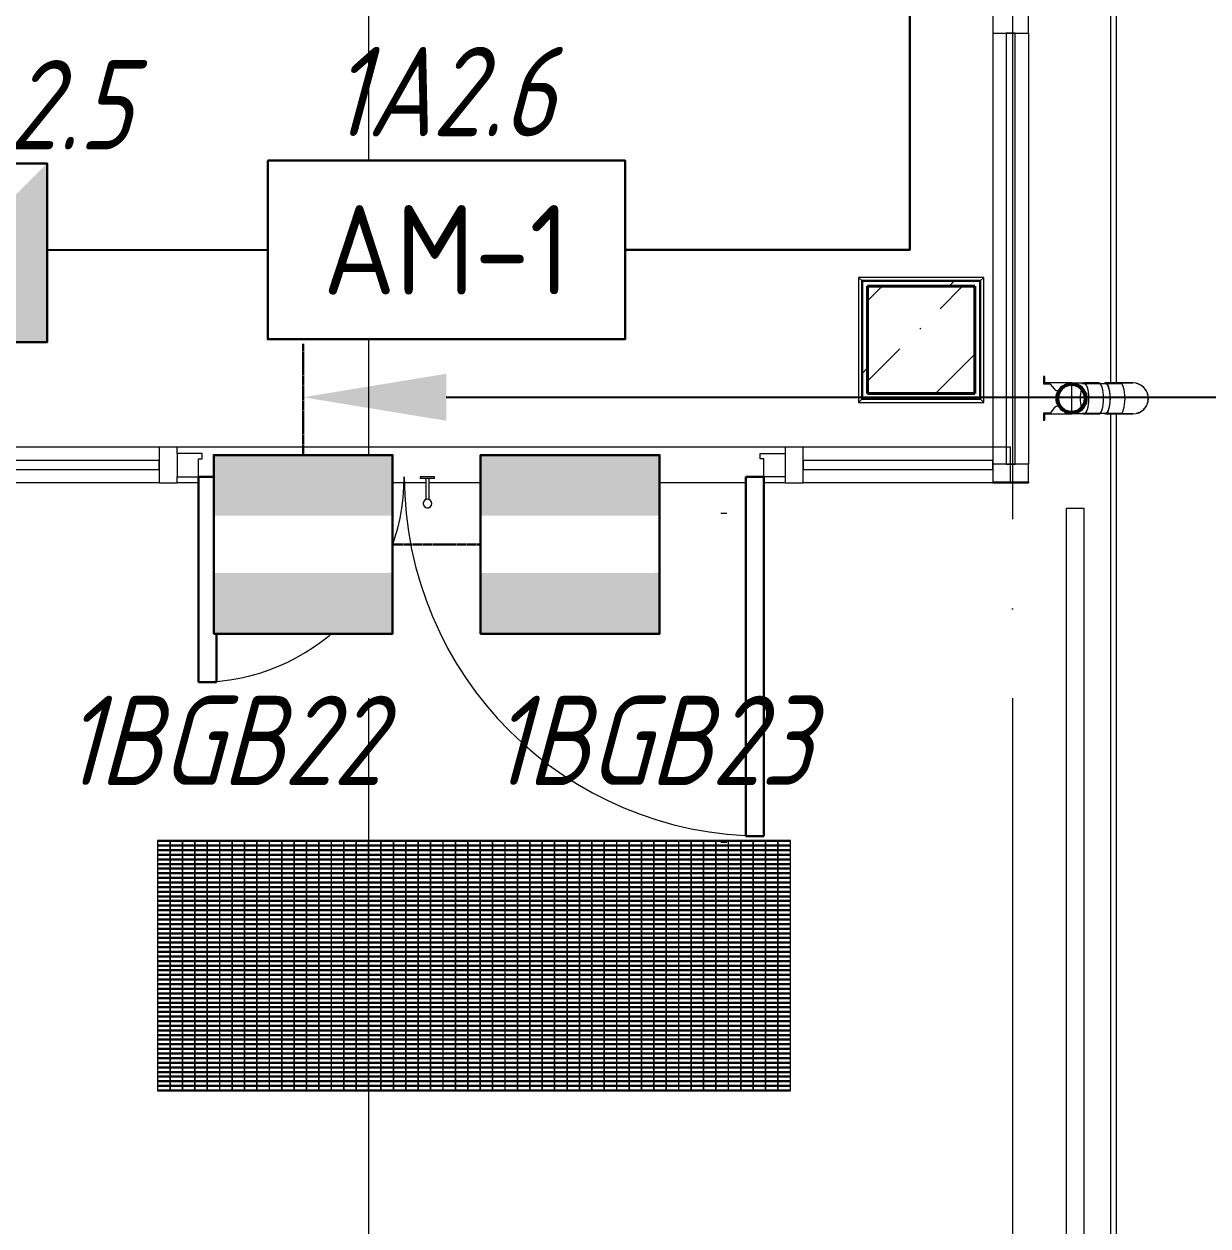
# Model space of a CAD drawing. Header units: millimetres. Extents: x -259793 to 1187961, y -549744 to 43070.
# Drawn here: x -31368 to -28059, y -26772 to -23410 of the extents above; entities that cross this region are included whole.
import ezdxf
from ezdxf import colors
from ezdxf.entities.mleader import LeaderData, LeaderLine
from ezdxf.enums import TextEntityAlignment as Align
from ezdxf.math import Vec2, Vec3

# ---------------------------------------------------------------- set-up
doc = ezdxf.new("R2010")
doc.units = ezdxf.units.MM
for name, pattern in [('ADSK_Линия сетки', [25, 20, -2.5, 0, -2.5]), ('ADSK_Невидимые', [5, 3, -2]), ('штриховаяX2', [1.5, 1, -0.5])]:
    doc.linetypes.add(name, pattern=pattern)
for name, color, linetype, lineweight in [('RC-Выноски', 7, 'Continuous', 0), ('RC-Извещатели_охранные', 5, 'Continuous', 30), ('RC-Прочее_оборудование', 5, 'Continuous', 30), ('Витраж', 7, 'Continuous', 9), ('Двери', 252, 'Continuous', 9), ('Лестницы', 252, 'Continuous', 9), ('Линии', 7, 'Continuous', 9), ('лс', 5, 'Continuous', 30), ('Несущие колонны', 252, 'Continuous', 18), ('Обобщенные модели', 252, 'Continuous', 18), ('Ограждение', 252, 'Continuous', 9), ('Оси', 252, 'Continuous', 9), ('Панели витража', 252, 'Continuous', 9), ('Перекрытие', 252, 'Continuous', 18), ('Стены наружные', 7, 'Continuous', 18)]:
    doc.layers.add(name, color=color, linetype=linetype, lineweight=lineweight)
doc.layers.add('RC-Позиционные_обозначения', color=7, linetype='Continuous')
doc.styles.add('ISOCPEUR', font='isocpeur.ttf', dxfattribs={"width": 0.9, "height": 350})
doc.styles.add('RubezhCAD', font='', dxfattribs={"oblique": 10})
doc.styles.get("Standard").update_dxf_attribs({"font": ''})
doc.styles.get('RubezhCAD').set_extended_font_data('GOST type A')
doc.styles.get('Standard').set_extended_font_data('GOST type B')

# ---------------------------------------------------------------- blocks, each defined once
blk = doc.blocks.new('RC-UGO-IOZ-02')
at = {"layer": 'RC-Извещатели_охранные'}
blk.add_attdef('PSTN', text='', height=2.5, dxfattribs=at).set_placement((0.977, 2.603), align=Align.BOTTOM_LEFT)
blk.add_wipeout([(2.5, -2.5), (2.5, 2.5), (-2.5, 2.5), (-2.5, -2.5)]).dxf.layer = 'RC-Извещатели_охранные'
blk.add_wipeout([(-2.5, -2.5), (-2.5, 2.5), (2.5, 2.5), (2.5, -2.5)]).dxf.layer = 'RC-Извещатели_охранные'
h = blk.add_hatch(color=256, dxfattribs=at)
h.dxf.hatch_style = 1
h.paths.add_polyline_path([(2.5, -2.5), (2.5, 2.5), (0, 0), (-2.5, -2.5)])
blk.add_lwpolyline([(-2.5, -2.5), (2.5, -2.5), (2.5, 2.5), (-2.5, 2.5)], close=True, dxfattribs=at)
blk = doc.blocks.new('RC-UGO-IOM-02')
at = {"layer": 'RC-Извещатели_охранные'}
blk.add_point((0, 0), dxfattribs=at)
blk.add_attdef('PSTN', text='', height=2.5, dxfattribs=at).set_placement((0.977, 2.603), align=Align.BOTTOM_LEFT)
blk.add_wipeout([(2.5, -2.5), (2.5, 2.5), (-2.5, 2.5), (-2.5, -2.5)]).dxf.layer = 'RC-Извещатели_охранные'
blk.add_wipeout([(-2.5, -2.5), (-2.5, 2.5), (2.5, 2.5), (2.5, -2.5)]).dxf.layer = 'RC-Извещатели_охранные'
h = blk.add_hatch(color=256, dxfattribs=at)
h.dxf.hatch_style = 1
h.paths.add_polyline_path([(2.5, 0.8), (2.5, 2.506), (-2.5, 2.499), (-2.5, 0.8)])
h = blk.add_hatch(color=256, dxfattribs=at)
h.dxf.hatch_style = 1
h.paths.add_polyline_path([(2.5, -2.5), (2.5, -0.794), (-2.5, -0.801), (-2.5, -2.5)])
blk.add_lwpolyline([(-2.5, -2.5), (2.5, -2.5), (2.5, 2.5), (-2.5, 2.5)], close=True, dxfattribs=at)
blk = doc.blocks.new('RC-UGO-AM-01')
at = {"layer": 'RC-Прочее_оборудование'}
blk.add_point((0, 0), dxfattribs=at)
blk.add_attdef('PSTN', text='', height=2.5, dxfattribs=at).set_placement((2.323, 2.403), align=Align.BOTTOM_LEFT)
blk.add_wipeout([(4.993, 2.499), (4.993, -2.499), (-4.993, -2.499), (-4.987, 2.499)]).dxf.layer = 'RC-Прочее_оборудование'
blk.add_wipeout([(-4.993, -2.499), (-4.993, 2.499), (4.993, 2.499), (4.993, -2.499)]).dxf.layer = 'RC-Прочее_оборудование'
blk.add_lwpolyline([(-4.993, 2.499), (4.993, 2.499), (4.993, -2.499), (-4.993, -2.499), (-4.993, 2.499)], close=True, dxfattribs=at)
blk.add_lwpolyline([(-4.993, 2.499), (-4.987, 2.499)], dxfattribs=at)
blk.add_lwpolyline([(-4.993, 2.499), (-4.987, 2.499)], dxfattribs=at)
at = {"layer": 'RC-Прочее_оборудование', "ltscale": 100, "style": 'ISOCPEUR', "width": 0.9}
blk.add_text('АМ-1', height=2.5, dxfattribs=at).set_placement((0, 0), align=Align.MIDDLE)
blk = doc.blocks.new('1 этаж')
at = {"layer": 'Несущие колонны', "lineweight": 9, "true_color": 0x636466}
h = blk.add_hatch(dxfattribs=at)
h.set_pattern_fill('FP_11', color=251, style=0, pattern_type=2)
h.set_pattern_definition([(45, (-32119.82, 96), (-224.5064, 224.5064), []), (45, (-31895.32, 96), (-224.5064, 224.5064), [396.875, -79.375, 3.353, -76.022])])
h.paths.add_polyline_path([(-28710.8, -24443.7), (-28710.8, -24143.7), (-29010.8, -24143.7), (-29010.8, -24443.7), (-28737.2, -24443.7)])
at = {"layer": 'Витраж', "color": 251, "lineweight": 18, "true_color": 0x636466, "extrusion": (0, 0, -1)}
for p, q in [((-28660.8, -23385.7), (-28660.8, -23435.7)), ((-28560.8, -23435.7), (-28560.8, -23385.7)), ((-28660.8, -23435.7), (-28560.8, -23435.7)), ((-30940.8, -24593.7), (-30990.8, -24593.7)), ((-30990.8, -24593.7), (-30990.8, -24693.7)), ((-30940.8, -24611.2), (-30940.8, -24593.7)), ((-29190.8, -24593.7), (-29240.8, -24593.7)), ((-29240.8, -24593.7), (-29240.8, -24611.2)), ((-29190.8, -24693.7), (-29190.8, -24593.7)), ((-28610.8, -24593.7), (-28660.8, -24593.7)), ((-28660.8, -24593.7), (-28660.8, -24693.7)), ((-28610.8, -24693.7), (-28610.8, -24593.7)), ((-30990.8, -24693.7), (-30940.8, -24693.7)), ((-30940.8, -24693.7), (-30940.8, -24676.2)), ((-29240.8, -24676.2), (-29240.8, -24693.7)), ((-29240.8, -24693.7), (-29190.8, -24693.7)), ((-28660.8, -24693.7), (-28610.8, -24693.7))]:
    blk.add_line(p, q, dxfattribs=at)
at = {"layer": 'Витраж', "color": 251, "true_color": 0x636466}
for p, q in [((-28660.8, -23435.7), (-28660.8, -24593.7)), ((-28560.8, -23435.7), (-28560.8, -24640.7)), ((-30990.8, -24593.7), (-32030.8, -24593.7)), ((-29240.8, -24593.7), (-30940.8, -24593.7)), ((-28660.8, -24593.7), (-29190.8, -24593.7)), ((-30990.8, -24693.7), (-32030.8, -24693.7)), ((-30880.8, -24693.7), (-30940.8, -24693.7)), ((-30245.5, -24693.7), (-30830.8, -24693.7)), ((-29350.8, -24693.7), (-30236.1, -24693.7)), ((-29240.8, -24693.7), (-29300.8, -24693.7)), ((-28660.8, -24693.7), (-29190.8, -24693.7))]:
    blk.add_line(p, q, dxfattribs=at)
at = {"layer": 'Витраж', "color": 251, "lineweight": 18, "true_color": 0x636466}
for p, q in [((-28560.8, -24640.7), (-28660.8, -24640.7)), ((-28660.8, -24640.7), (-28660.8, -24690.7)), ((-28560.8, -24690.7), (-28560.8, -24640.7)), ((-28660.8, -24690.7), (-28560.8, -24690.7))]:
    blk.add_line(p, q, dxfattribs=at)
at = {"layer": 'Двери', "color": 251, "true_color": 0x636466}
for p, q in [((-30940.8, -24611.2), (-30940.8, -24676.2)), ((-30870.8, -24611.2), (-30940.8, -24611.2)), ((-30880.8, -24676.2), (-30880.8, -24626.2)), ((-30880.8, -24626.2), (-30870.8, -24626.2)), ((-30870.8, -24626.2), (-30870.8, -24611.2)), ((-29310.8, -24611.2), (-29240.8, -24611.2)), ((-29310.8, -24626.2), (-29310.8, -24611.2)), ((-29300.8, -24626.2), (-29310.8, -24626.2)), ((-29300.8, -24676.2), (-29300.8, -24626.2)), ((-29240.8, -24611.2), (-29240.8, -24676.2)), ((-30940.8, -24676.2), (-30880.8, -24676.2)), ((-30260.8, -24676.2), (-30260.8, -24680.2)), ((-30260.8, -24676.2), (-30260.8, -24680.2)), ((-30220.8, -24676.2), (-30260.8, -24676.2)), ((-30260.1, -24676.2), (-30260.8, -24676.2)), ((-30260.1, -24676.2), (-30260.8, -24676.2)), ((-30260.1, -24676.2), (-30260.8, -24676.2)), ((-30260.8, -24680.2), (-30260.1, -24680.2)), ((-30260.8, -24680.2), (-30220.8, -24680.2)), ((-30260.8, -24680.2), (-30260.1, -24680.2)), ((-30260.8, -24680.2), (-30260.1, -24680.2)), ((-30245.8, -24680.2), (-30245.8, -24740.6)), ((-30235.8, -24740.7), (-30235.8, -24680.2)), ((-30220.8, -24676.2), (-30221.5, -24676.2)), ((-30220.8, -24676.2), (-30221.5, -24676.2)), ((-30220.8, -24676.2), (-30221.5, -24676.2)), ((-30221.5, -24680.2), (-30220.8, -24680.2)), ((-30221.5, -24680.2), (-30220.8, -24680.2)), ((-30221.5, -24680.2), (-30220.8, -24680.2)), ((-30220.8, -24680.2), (-30220.8, -24676.2)), ((-30220.8, -24680.2), (-30220.8, -24676.2)), ((-29240.8, -24676.2), (-29300.8, -24676.2))]:
    blk.add_line(p, q, dxfattribs=at)
at = {"layer": 'Двери', "color": 251, "lineweight": 30, "true_color": 0x636466}
for p, q in [((-30830.8, -24676.2), (-30880.8, -24676.2)), ((-30880.8, -24676.2), (-30880.8, -25251.2)), ((-30830.8, -25251.2), (-30830.8, -24676.2)), ((-29350.8, -25681.2), (-29350.8, -24676.2)), ((-29350.8, -24676.2), (-29300.8, -24676.2)), ((-29300.8, -24676.2), (-29300.8, -25681.2)), ((-30880.8, -25251.2), (-30830.8, -25251.2)), ((-29300.8, -25681.2), (-29350.8, -25681.2))]:
    blk.add_line(p, q, dxfattribs=at)
at = {"layer": 'Двери', "color": 251, "true_color": 0x636466}
for centre, radius, start, end in [((-30880.8, -24676.2), 575, 270, 0), ((-29300.8, -24676.2), 1005, 180, 270), ((-30240.8, -24751.2), 12, 0, 180), ((-30240.8, -24751.2), 12, 150, 180), ((-30240.8, -24751.2), 12, 180, 0), ((-30240.8, -24751.2), 12, 195, 255), ((-30240.8, -24751.2), 12, 113.9342, 120), ((-30240.8, -24751.2), 12, 270, 330), ((-30240.8, -24751.2), 12, 45, 66.0658), ((-30240.8, -24751.2), 12, 0, 30)]:
    blk.add_arc(centre, radius, start, end, dxfattribs=at)
at = {"layer": 'Лестницы', "color": 251, "true_color": 0x636466}
for p, q in [((-28330.8, -24413.6), (-28330.8, -20845.7)), ((-28330.8, -27872.3), (-28330.8, -24500.8)), ((-28560.8, -24693.7), (-28610.8, -24693.7)), ((-28560.8, -24690.7), (-28560.8, -24693.7))]:
    blk.add_line(p, q, dxfattribs=at)
at = {"layer": 'Линии', "color": 251, "linetype": 'ADSK_Невидимые', "ltscale": 100, "true_color": 0x636466}
for p, q in [((-29420.6, -24778.2), (-29404.3, -24778.2)), ((-29420.6, -25698.2), (-29404.3, -25698.2))]:
    blk.add_line(p, q, dxfattribs=at)
at = {"layer": 'Несущие колонны', "color": 251, "lineweight": 40, "true_color": 0x636466}
for p, q in [((-29010.8, -24443.7), (-29010.8, -24143.7)), ((-29010.8, -24143.7), (-28710.8, -24143.7)), ((-28710.8, -24143.7), (-29010.8, -24143.7)), ((-29010.8, -24143.7), (-29010.8, -24443.7)), ((-28710.8, -24143.7), (-28710.8, -24443.7)), ((-28710.8, -24443.7), (-28710.8, -24143.7)), ((-28710.8, -24443.7), (-29010.8, -24443.7)), ((-29010.8, -24443.7), (-28710.8, -24443.7))]:
    blk.add_line(p, q, dxfattribs=at)
at = {"layer": 'Обобщенные модели', "color": 251, "true_color": 0x636466}
for p, q in [((-28515.3, -24396.2), (-28518.8, -24396.2)), ((-28518.8, -24396.2), (-28518.8, -24416.1)), ((-28515.3, -24414), (-28515.3, -24396.2)), ((-28518.8, -24416.1), (-28500.9, -24416.1)), ((-28440.8, -24414), (-28515.3, -24414)), ((-28500.9, -24416.1), (-28487.9, -24431.7)), ((-28480.2, -24435.2), (-28475.4, -24435.2)), ((-28454.8, -24418.7), (-28454.8, -24416.1)), ((-28454.8, -24416.1), (-28440.8, -24416.1)), ((-28440.8, -24420.8), (-28440.8, -24493.6)), ((-28440.8, -24420.8), (-28440.8, -24493.6)), ((-28405.4, -24414.7), (-28435.4, -24414.7)), ((-28297.9, -24416.1), (-28412, -24416.1)), ((-28364.5, -24413.6), (-28405.4, -24413.6)), ((-28304.6, -24413.6), (-28345.5, -24413.6)), ((-28269.1, -24414.7), (-28304.6, -24414.7)), ((-28270.5, -24414), (-28303.7, -24414)), ((-28500.8, -24498.3), (-28518.8, -24498.3)), ((-28518.8, -24498.3), (-28518.8, -24518.2)), ((-28515.3, -24518.2), (-28515.3, -24500.5)), ((-28515.3, -24500.5), (-28440.8, -24500.5)), ((-28487.9, -24482.8), (-28500.8, -24498.3)), ((-28475.4, -24479.2), (-28480.2, -24479.2)), ((-28454.8, -24498.3), (-28454.8, -24495.8)), ((-28440.8, -24498.3), (-28454.8, -24498.3)), ((-28452.5, -24498.1), (-28454.2, -24497.6)), ((-28434.8, -24499.7), (-28405.4, -24499.7)), ((-28412, -24498.3), (-28297.9, -24498.3)), ((-28405.4, -24500.8), (-28364.5, -24500.8)), ((-28345.5, -24500.8), (-28304.6, -24500.8)), ((-28304.6, -24499.7), (-28269.1, -24499.7)), ((-28303.9, -24500.5), (-28269.8, -24500.5)), ((-28518.8, -24518.2), (-28515.3, -24518.2))]:
    blk.add_line(p, q, dxfattribs=at)
at = {"layer": 'Обобщенные модели', "color": 251, "lineweight": 9, "true_color": 0x636466}
for p, q in [((-30994.1, -25693.7), (-30995.8, -25693.7)), ((-30995.8, -25693.7), (-30995.8, -26393.7)), ((-29225.8, -25693.7), (-30995.8, -25693.7)), ((-30995.8, -25693.7), (-30995.8, -25695.7)), ((-30995.8, -25695.7), (-29225.8, -25695.7)), ((-29225.8, -25706.7), (-30995.8, -25706.7)), ((-30995.8, -25706.7), (-30995.8, -25708.6)), ((-30995.8, -25708.6), (-29225.8, -25708.6)), ((-30994.1, -26393.7), (-30994.1, -25693.7)), ((-30959.5, -25693.7), (-30961.1, -25693.7)), ((-30961.1, -25693.7), (-30961.1, -26393.7)), ((-30959.5, -26393.7), (-30959.5, -25693.7)), ((-30924.8, -25693.7), (-30926.5, -25693.7)), ((-30926.5, -25693.7), (-30926.5, -26393.7)), ((-30924.8, -26393.7), (-30924.8, -25693.7)), ((-30890.1, -25693.7), (-30891.8, -25693.7)), ((-30891.8, -25693.7), (-30891.8, -26393.7)), ((-30890.1, -26393.7), (-30890.1, -25693.7)), ((-30855.4, -25693.7), (-30857.1, -25693.7)), ((-30857.1, -25693.7), (-30857.1, -26393.7)), ((-30855.4, -26393.7), (-30855.4, -25693.7)), ((-30820.8, -25693.7), (-30822.4, -25693.7)), ((-30822.4, -25693.7), (-30822.4, -26393.7)), ((-30820.8, -26393.7), (-30820.8, -25693.7)), ((-30786.1, -25693.7), (-30787.8, -25693.7)), ((-30787.8, -25693.7), (-30787.8, -26393.7)), ((-30786.1, -26393.7), (-30786.1, -25693.7)), ((-30751.4, -25693.7), (-30753.1, -25693.7)), ((-30753.1, -25693.7), (-30753.1, -26393.7)), ((-30751.4, -26393.7), (-30751.4, -25693.7)), ((-30716.7, -25693.7), (-30718.4, -25693.7)), ((-30718.4, -25693.7), (-30718.4, -26393.7)), ((-30716.7, -26393.7), (-30716.7, -25693.7)), ((-30682.1, -25693.7), (-30683.7, -25693.7)), ((-30683.7, -25693.7), (-30683.7, -26393.7)), ((-30682.1, -26393.7), (-30682.1, -25693.7)), ((-30647.4, -25693.7), (-30649.1, -25693.7)), ((-30649.1, -25693.7), (-30649.1, -26393.7)), ((-30647.4, -26393.7), (-30647.4, -25693.7)), ((-30612.7, -25693.7), (-30614.4, -25693.7)), ((-30614.4, -25693.7), (-30614.4, -26393.7)), ((-30612.7, -26393.7), (-30612.7, -25693.7)), ((-30578.1, -25693.7), (-30579.7, -25693.7)), ((-30579.7, -25693.7), (-30579.7, -26393.7)), ((-30578.1, -26393.7), (-30578.1, -25693.7)), ((-30543.4, -25693.7), (-30545.1, -25693.7)), ((-30545.1, -25693.7), (-30545.1, -26393.7)), ((-30543.4, -26393.7), (-30543.4, -25693.7)), ((-30508.7, -25693.7), (-30510.4, -25693.7)), ((-30510.4, -25693.7), (-30510.4, -26393.7)), ((-30508.7, -26393.7), (-30508.7, -25693.7)), ((-30474, -25693.7), (-30475.7, -25693.7)), ((-30475.7, -25693.7), (-30475.7, -26393.7)), ((-30474, -26393.7), (-30474, -25693.7)), ((-30439.4, -25693.7), (-30441, -25693.7)), ((-30441, -25693.7), (-30441, -26393.7)), ((-30439.4, -26393.7), (-30439.4, -25693.7)), ((-30404.7, -25693.7), (-30406.4, -25693.7)), ((-30406.4, -25693.7), (-30406.4, -26393.7)), ((-30404.7, -26393.7), (-30404.7, -25693.7)), ((-30370, -25693.7), (-30371.7, -25693.7)), ((-30371.7, -25693.7), (-30371.7, -26393.7)), ((-30370, -26393.7), (-30370, -25693.7)), ((-30335.3, -25693.7), (-30337, -25693.7)), ((-30337, -25693.7), (-30337, -26393.7)), ((-30335.3, -26393.7), (-30335.3, -25693.7)), ((-30300.7, -25693.7), (-30302.3, -25693.7)), ((-30302.3, -25693.7), (-30302.3, -26393.7)), ((-30300.7, -26393.7), (-30300.7, -25693.7)), ((-30266, -25693.7), (-30267.7, -25693.7)), ((-30267.7, -25693.7), (-30267.7, -26393.7)), ((-30266, -26393.7), (-30266, -25693.7)), ((-30231.3, -25693.7), (-30233, -25693.7)), ((-30233, -25693.7), (-30233, -26393.7)), ((-30231.3, -26393.7), (-30231.3, -25693.7)), ((-30196.6, -25693.7), (-30198.3, -25693.7)), ((-30198.3, -25693.7), (-30198.3, -26393.7)), ((-30196.6, -26393.7), (-30196.6, -25693.7)), ((-30162, -25693.7), (-30163.6, -25693.7)), ((-30163.6, -25693.7), (-30163.6, -26393.7)), ((-30162, -26393.7), (-30162, -25693.7)), ((-30127.3, -25693.7), (-30129, -25693.7)), ((-30129, -25693.7), (-30129, -26393.7)), ((-30127.3, -26393.7), (-30127.3, -25693.7)), ((-30092.6, -25693.7), (-30094.3, -25693.7)), ((-30094.3, -25693.7), (-30094.3, -26393.7)), ((-30092.6, -26393.7), (-30092.6, -25693.7)), ((-30058, -25693.7), (-30059.6, -25693.7)), ((-30059.6, -25693.7), (-30059.6, -26393.7)), ((-30058, -26393.7), (-30058, -25693.7)), ((-30023.3, -25693.7), (-30025, -25693.7)), ((-30025, -25693.7), (-30025, -26393.7)), ((-30023.3, -26393.7), (-30023.3, -25693.7)), ((-29988.6, -25693.7), (-29990.3, -25693.7)), ((-29990.3, -25693.7), (-29990.3, -26393.7)), ((-29988.6, -26393.7), (-29988.6, -25693.7)), ((-29953.9, -25693.7), (-29955.6, -25693.7)), ((-29955.6, -25693.7), (-29955.6, -26393.7)), ((-29953.9, -26393.7), (-29953.9, -25693.7)), ((-29919.3, -25693.7), (-29920.9, -25693.7)), ((-29920.9, -25693.7), (-29920.9, -26393.7)), ((-29919.3, -26393.7), (-29919.3, -25693.7)), ((-29884.6, -25693.7), (-29886.3, -25693.7)), ((-29886.3, -25693.7), (-29886.3, -26393.7)), ((-29884.6, -26393.7), (-29884.6, -25693.7)), ((-29849.9, -25693.7), (-29851.6, -25693.7)), ((-29851.6, -25693.7), (-29851.6, -26393.7)), ((-29849.9, -26393.7), (-29849.9, -25693.7)), ((-29815.2, -25693.7), (-29816.9, -25693.7)), ((-29816.9, -25693.7), (-29816.9, -26393.7)), ((-29815.2, -26393.7), (-29815.2, -25693.7)), ((-29780.6, -25693.7), (-29782.2, -25693.7)), ((-29782.2, -25693.7), (-29782.2, -26393.7)), ((-29780.6, -26393.7), (-29780.6, -25693.7)), ((-29745.9, -25693.7), (-29747.6, -25693.7)), ((-29747.6, -25693.7), (-29747.6, -26393.7)), ((-29745.9, -26393.7), (-29745.9, -25693.7)), ((-29711.2, -25693.7), (-29712.9, -25693.7)), ((-29712.9, -25693.7), (-29712.9, -26393.7)), ((-29711.2, -26393.7), (-29711.2, -25693.7)), ((-29676.6, -25693.7), (-29678.2, -25693.7)), ((-29678.2, -25693.7), (-29678.2, -26393.7)), ((-29676.6, -26393.7), (-29676.6, -25693.7)), ((-29641.9, -25693.7), (-29643.6, -25693.7)), ((-29643.6, -25693.7), (-29643.6, -26393.7)), ((-29641.9, -26393.7), (-29641.9, -25693.7)), ((-29607.2, -25693.7), (-29608.9, -25693.7)), ((-29608.9, -25693.7), (-29608.9, -26393.7)), ((-29607.2, -26393.7), (-29607.2, -25693.7)), ((-29572.5, -25693.7), (-29574.2, -25693.7)), ((-29574.2, -25693.7), (-29574.2, -26393.7)), ((-29572.5, -26393.7), (-29572.5, -25693.7)), ((-29537.9, -25693.7), (-29539.5, -25693.7)), ((-29539.5, -25693.7), (-29539.5, -26393.7)), ((-29537.9, -26393.7), (-29537.9, -25693.7)), ((-29503.2, -25693.7), (-29504.9, -25693.7)), ((-29504.9, -25693.7), (-29504.9, -26393.7)), ((-29503.2, -26393.7), (-29503.2, -25693.7)), ((-29468.5, -25693.7), (-29470.2, -25693.7)), ((-29470.2, -25693.7), (-29470.2, -26393.7)), ((-29468.5, -26393.7), (-29468.5, -25693.7)), ((-29433.8, -25693.7), (-29435.5, -25693.7)), ((-29435.5, -25693.7), (-29435.5, -26393.7)), ((-29433.8, -26393.7), (-29433.8, -25693.7)), ((-29399.2, -25693.7), (-29400.8, -25693.7)), ((-29400.8, -25693.7), (-29400.8, -26393.7)), ((-29399.2, -26393.7), (-29399.2, -25693.7)), ((-29364.5, -25693.7), (-29366.2, -25693.7)), ((-29366.2, -25693.7), (-29366.2, -26393.7)), ((-29364.5, -26393.7), (-29364.5, -25693.7)), ((-29329.8, -25693.7), (-29331.5, -25693.7)), ((-29331.5, -25693.7), (-29331.5, -26393.7)), ((-29329.8, -26393.7), (-29329.8, -25693.7)), ((-29295.1, -25693.7), (-29296.8, -25693.7)), ((-29296.8, -25693.7), (-29296.8, -26393.7)), ((-29295.1, -26393.7), (-29295.1, -25693.7)), ((-29260.5, -25693.7), (-29262.1, -25693.7)), ((-29262.1, -25693.7), (-29262.1, -26393.7)), ((-29260.5, -26393.7), (-29260.5, -25693.7)), ((-29225.8, -25693.7), (-29227.5, -25693.7)), ((-29227.5, -25693.7), (-29227.5, -26393.7)), ((-29225.8, -26393.7), (-29225.8, -25693.7)), ((-29225.8, -25695.7), (-29225.8, -25693.7)), ((-29225.8, -25708.6), (-29225.8, -25706.7)), ((-29225.8, -25719.6), (-30995.8, -25719.6)), ((-30995.8, -25719.6), (-30995.8, -25721.5)), ((-30995.8, -25721.5), (-29225.8, -25721.5)), ((-29225.8, -25732.5), (-30995.8, -25732.5)), ((-30995.8, -25732.5), (-30995.8, -25734.4)), ((-30995.8, -25734.4), (-29225.8, -25734.4)), ((-29225.8, -25745.4), (-30995.8, -25745.4)), ((-30995.8, -25745.4), (-30995.8, -25747.4)), ((-30995.8, -25747.4), (-29225.8, -25747.4)), ((-29225.8, -25721.5), (-29225.8, -25719.6)), ((-29225.8, -25734.4), (-29225.8, -25732.5)), ((-29225.8, -25747.4), (-29225.8, -25745.4)), ((-29225.8, -25758.4), (-30995.8, -25758.4)), ((-30995.8, -25758.4), (-30995.8, -25760.3)), ((-30995.8, -25760.3), (-29225.8, -25760.3)), ((-29225.8, -25771.3), (-30995.8, -25771.3)), ((-30995.8, -25771.3), (-30995.8, -25773.2)), ((-30995.8, -25773.2), (-29225.8, -25773.2)), ((-29225.8, -25760.3), (-29225.8, -25758.4)), ((-29225.8, -25773.2), (-29225.8, -25771.3)), ((-29225.8, -25784.2), (-30995.8, -25784.2)), ((-30995.8, -25784.2), (-30995.8, -25786.1)), ((-30995.8, -25786.1), (-29225.8, -25786.1)), ((-29225.8, -25797.1), (-30995.8, -25797.1)), ((-30995.8, -25797.1), (-30995.8, -25799.1)), ((-30995.8, -25799.1), (-29225.8, -25799.1)), ((-29225.8, -25810.1), (-30995.8, -25810.1)), ((-30995.8, -25810.1), (-30995.8, -25812)), ((-30995.8, -25812), (-29225.8, -25812)), ((-29225.8, -25786.1), (-29225.8, -25784.2)), ((-29225.8, -25799.1), (-29225.8, -25797.1)), ((-29225.8, -25812), (-29225.8, -25810.1)), ((-29225.8, -25823), (-30995.8, -25823)), ((-30995.8, -25823), (-30995.8, -25824.9)), ((-30995.8, -25824.9), (-29225.8, -25824.9)), ((-29225.8, -25835.9), (-30995.8, -25835.9)), ((-30995.8, -25835.9), (-30995.8, -25837.9)), ((-30995.8, -25837.9), (-29225.8, -25837.9)), ((-29225.8, -25824.9), (-29225.8, -25823)), ((-29225.8, -25837.9), (-29225.8, -25835.9)), ((-29225.8, -25848.9), (-30995.8, -25848.9)), ((-30995.8, -25848.9), (-30995.8, -25850.8)), ((-30995.8, -25850.8), (-29225.8, -25850.8)), ((-29225.8, -25861.8), (-30995.8, -25861.8)), ((-30995.8, -25861.8), (-30995.8, -25863.7)), ((-30995.8, -25863.7), (-29225.8, -25863.7)), ((-29225.8, -25874.7), (-30995.8, -25874.7)), ((-30995.8, -25874.7), (-30995.8, -25876.6)), ((-30995.8, -25876.6), (-29225.8, -25876.6)), ((-29225.8, -25850.8), (-29225.8, -25848.9)), ((-29225.8, -25863.7), (-29225.8, -25861.8)), ((-29225.8, -25876.6), (-29225.8, -25874.7)), ((-29225.8, -25887.6), (-30995.8, -25887.6)), ((-30995.8, -25887.6), (-30995.8, -25889.6)), ((-30995.8, -25889.6), (-29225.8, -25889.6)), ((-29225.8, -25900.6), (-30995.8, -25900.6)), ((-30995.8, -25900.6), (-30995.8, -25902.5)), ((-30995.8, -25902.5), (-29225.8, -25902.5)), ((-29225.8, -25913.5), (-30995.8, -25913.5)), ((-30995.8, -25913.5), (-30995.8, -25915.4)), ((-30995.8, -25915.4), (-29225.8, -25915.4)), ((-29225.8, -25889.6), (-29225.8, -25887.6)), ((-29225.8, -25902.5), (-29225.8, -25900.6)), ((-29225.8, -25915.4), (-29225.8, -25913.5)), ((-29225.8, -25926.4), (-30995.8, -25926.4)), ((-30995.8, -25926.4), (-30995.8, -25928.3)), ((-30995.8, -25928.3), (-29225.8, -25928.3)), ((-29225.8, -25939.3), (-30995.8, -25939.3)), ((-30995.8, -25939.3), (-30995.8, -25941.3)), ((-30995.8, -25941.3), (-29225.8, -25941.3)), ((-29225.8, -25928.3), (-29225.8, -25926.4)), ((-29225.8, -25941.3), (-29225.8, -25939.3)), ((-29225.8, -25952.3), (-30995.8, -25952.3)), ((-30995.8, -25952.3), (-30995.8, -25954.2)), ((-30995.8, -25954.2), (-29225.8, -25954.2)), ((-29225.8, -25965.2), (-30995.8, -25965.2)), ((-30995.8, -25965.2), (-30995.8, -25967.1)), ((-30995.8, -25967.1), (-29225.8, -25967.1)), ((-29225.8, -25978.1), (-30995.8, -25978.1)), ((-30995.8, -25978.1), (-30995.8, -25980.1)), ((-30995.8, -25980.1), (-29225.8, -25980.1)), ((-29225.8, -25954.2), (-29225.8, -25952.3)), ((-29225.8, -25967.1), (-29225.8, -25965.2)), ((-29225.8, -25980.1), (-29225.8, -25978.1)), ((-29225.8, -25991.1), (-30995.8, -25991.1)), ((-30995.8, -25991.1), (-30995.8, -25993)), ((-30995.8, -25993), (-29225.8, -25993)), ((-29225.8, -26004), (-30995.8, -26004)), ((-30995.8, -26004), (-30995.8, -26005.9)), ((-30995.8, -26005.9), (-29225.8, -26005.9)), ((-29225.8, -25993), (-29225.8, -25991.1)), ((-29225.8, -26005.9), (-29225.8, -26004)), ((-29225.8, -26016.9), (-30995.8, -26016.9)), ((-30995.8, -26016.9), (-30995.8, -26018.8)), ((-30995.8, -26018.8), (-29225.8, -26018.8)), ((-29225.8, -26029.8), (-30995.8, -26029.8)), ((-30995.8, -26029.8), (-30995.8, -26031.8)), ((-30995.8, -26031.8), (-29225.8, -26031.8)), ((-29225.8, -26042.8), (-30995.8, -26042.8)), ((-30995.8, -26042.8), (-30995.8, -26044.7)), ((-30995.8, -26044.7), (-29225.8, -26044.7)), ((-29225.8, -26018.8), (-29225.8, -26016.9)), ((-29225.8, -26031.8), (-29225.8, -26029.8)), ((-29225.8, -26044.7), (-29225.8, -26042.8)), ((-29225.8, -26055.7), (-30995.8, -26055.7)), ((-30995.8, -26055.7), (-30995.8, -26057.6)), ((-30995.8, -26057.6), (-29225.8, -26057.6)), ((-29225.8, -26068.6), (-30995.8, -26068.6)), ((-30995.8, -26068.6), (-30995.8, -26070.5)), ((-30995.8, -26070.5), (-29225.8, -26070.5)), ((-29225.8, -26081.5), (-30995.8, -26081.5)), ((-30995.8, -26081.5), (-30995.8, -26083.5)), ((-30995.8, -26083.5), (-29225.8, -26083.5)), ((-29225.8, -26057.6), (-29225.8, -26055.7)), ((-29225.8, -26070.5), (-29225.8, -26068.6)), ((-29225.8, -26083.5), (-29225.8, -26081.5)), ((-29225.8, -26094.5), (-30995.8, -26094.5)), ((-30995.8, -26094.5), (-30995.8, -26096.4)), ((-30995.8, -26096.4), (-29225.8, -26096.4)), ((-29225.8, -26107.4), (-30995.8, -26107.4)), ((-30995.8, -26107.4), (-30995.8, -26109.3)), ((-30995.8, -26109.3), (-29225.8, -26109.3)), ((-29225.8, -26096.4), (-29225.8, -26094.5)), ((-29225.8, -26109.3), (-29225.8, -26107.4)), ((-29225.8, -26120.3), (-30995.8, -26120.3)), ((-30995.8, -26120.3), (-30995.8, -26122.3)), ((-30995.8, -26122.3), (-29225.8, -26122.3)), ((-29225.8, -26133.3), (-30995.8, -26133.3)), ((-30995.8, -26133.3), (-30995.8, -26135.2)), ((-30995.8, -26135.2), (-29225.8, -26135.2)), ((-29225.8, -26146.2), (-30995.8, -26146.2)), ((-30995.8, -26146.2), (-30995.8, -26148.1)), ((-30995.8, -26148.1), (-29225.8, -26148.1)), ((-29225.8, -26122.3), (-29225.8, -26120.3)), ((-29225.8, -26135.2), (-29225.8, -26133.3)), ((-29225.8, -26148.1), (-29225.8, -26146.2)), ((-29225.8, -26159.1), (-30995.8, -26159.1)), ((-30995.8, -26159.1), (-30995.8, -26161)), ((-30995.8, -26161), (-29225.8, -26161)), ((-29225.8, -26172), (-30995.8, -26172)), ((-30995.8, -26172), (-30995.8, -26174)), ((-30995.8, -26174), (-29225.8, -26174)), ((-29225.8, -26161), (-29225.8, -26159.1)), ((-29225.8, -26174), (-29225.8, -26172)), ((-29225.8, -26185), (-30995.8, -26185)), ((-30995.8, -26185), (-30995.8, -26186.9)), ((-30995.8, -26186.9), (-29225.8, -26186.9)), ((-29225.8, -26197.9), (-30995.8, -26197.9)), ((-30995.8, -26197.9), (-30995.8, -26199.8)), ((-30995.8, -26199.8), (-29225.8, -26199.8)), ((-29225.8, -26210.8), (-30995.8, -26210.8)), ((-30995.8, -26210.8), (-30995.8, -26212.7)), ((-30995.8, -26212.7), (-29225.8, -26212.7)), ((-29225.8, -26186.9), (-29225.8, -26185)), ((-29225.8, -26199.8), (-29225.8, -26197.9)), ((-29225.8, -26212.7), (-29225.8, -26210.8)), ((-29225.8, -26223.7), (-30995.8, -26223.7)), ((-30995.8, -26223.7), (-30995.8, -26225.7)), ((-30995.8, -26225.7), (-29225.8, -26225.7)), ((-29225.8, -26236.7), (-30995.8, -26236.7)), ((-30995.8, -26236.7), (-30995.8, -26238.6)), ((-30995.8, -26238.6), (-29225.8, -26238.6)), ((-29225.8, -26249.6), (-30995.8, -26249.6)), ((-30995.8, -26249.6), (-30995.8, -26251.5)), ((-30995.8, -26251.5), (-29225.8, -26251.5)), ((-29225.8, -26225.7), (-29225.8, -26223.7)), ((-29225.8, -26238.6), (-29225.8, -26236.7)), ((-29225.8, -26251.5), (-29225.8, -26249.6)), ((-29225.8, -26262.5), (-30995.8, -26262.5)), ((-30995.8, -26262.5), (-30995.8, -26264.5)), ((-30995.8, -26264.5), (-29225.8, -26264.5)), ((-29225.8, -26275.5), (-30995.8, -26275.5)), ((-30995.8, -26275.5), (-30995.8, -26277.4)), ((-30995.8, -26277.4), (-29225.8, -26277.4)), ((-29225.8, -26264.5), (-29225.8, -26262.5)), ((-29225.8, -26277.4), (-29225.8, -26275.5)), ((-29225.8, -26288.4), (-30995.8, -26288.4)), ((-30995.8, -26288.4), (-30995.8, -26290.3)), ((-30995.8, -26290.3), (-29225.8, -26290.3)), ((-29225.8, -26301.3), (-30995.8, -26301.3)), ((-30995.8, -26301.3), (-30995.8, -26303.2)), ((-30995.8, -26303.2), (-29225.8, -26303.2)), ((-29225.8, -26314.2), (-30995.8, -26314.2)), ((-30995.8, -26314.2), (-30995.8, -26316.2)), ((-30995.8, -26316.2), (-29225.8, -26316.2)), ((-29225.8, -26290.3), (-29225.8, -26288.4)), ((-29225.8, -26303.2), (-29225.8, -26301.3)), ((-29225.8, -26316.2), (-29225.8, -26314.2)), ((-29225.8, -26327.2), (-30995.8, -26327.2)), ((-30995.8, -26327.2), (-30995.8, -26329.1)), ((-30995.8, -26329.1), (-29225.8, -26329.1)), ((-29225.8, -26340.1), (-30995.8, -26340.1)), ((-30995.8, -26340.1), (-30995.8, -26342)), ((-30995.8, -26342), (-29225.8, -26342)), ((-29225.8, -26329.1), (-29225.8, -26327.2)), ((-29225.8, -26342), (-29225.8, -26340.1)), ((-29225.8, -26353), (-30995.8, -26353)), ((-30995.8, -26353), (-30995.8, -26354.9)), ((-30995.8, -26354.9), (-29225.8, -26354.9)), ((-29225.8, -26365.9), (-30995.8, -26365.9)), ((-30995.8, -26365.9), (-30995.8, -26367.9)), ((-30995.8, -26367.9), (-29225.8, -26367.9)), ((-29225.8, -26378.9), (-30995.8, -26378.9)), ((-30995.8, -26378.9), (-30995.8, -26380.8)), ((-30995.8, -26380.8), (-29225.8, -26380.8)), ((-29225.8, -26354.9), (-29225.8, -26353)), ((-29225.8, -26367.9), (-29225.8, -26365.9)), ((-29225.8, -26380.8), (-29225.8, -26378.9)), ((-29225.8, -26391.8), (-30995.8, -26391.8)), ((-30995.8, -26391.8), (-30995.8, -26393.7)), ((-30995.8, -26393.7), (-29225.8, -26393.7)), ((-30995.8, -26393.7), (-30994.1, -26393.7)), ((-30961.1, -26393.7), (-30959.5, -26393.7)), ((-30926.5, -26393.7), (-30924.8, -26393.7)), ((-30891.8, -26393.7), (-30890.1, -26393.7)), ((-30857.1, -26393.7), (-30855.4, -26393.7)), ((-30822.4, -26393.7), (-30820.8, -26393.7)), ((-30787.8, -26393.7), (-30786.1, -26393.7)), ((-30753.1, -26393.7), (-30751.4, -26393.7)), ((-30718.4, -26393.7), (-30716.7, -26393.7)), ((-30683.7, -26393.7), (-30682.1, -26393.7)), ((-30649.1, -26393.7), (-30647.4, -26393.7)), ((-30614.4, -26393.7), (-30612.7, -26393.7)), ((-30579.7, -26393.7), (-30578.1, -26393.7)), ((-30545.1, -26393.7), (-30543.4, -26393.7)), ((-30510.4, -26393.7), (-30508.7, -26393.7)), ((-30475.7, -26393.7), (-30474, -26393.7)), ((-30441, -26393.7), (-30439.4, -26393.7)), ((-30406.4, -26393.7), (-30404.7, -26393.7)), ((-30371.7, -26393.7), (-30370, -26393.7)), ((-30337, -26393.7), (-30335.3, -26393.7)), ((-30302.3, -26393.7), (-30300.7, -26393.7)), ((-30267.7, -26393.7), (-30266, -26393.7)), ((-30233, -26393.7), (-30231.3, -26393.7)), ((-30198.3, -26393.7), (-30196.6, -26393.7)), ((-30163.6, -26393.7), (-30162, -26393.7)), ((-30129, -26393.7), (-30127.3, -26393.7)), ((-30094.3, -26393.7), (-30092.6, -26393.7)), ((-30059.6, -26393.7), (-30058, -26393.7)), ((-30025, -26393.7), (-30023.3, -26393.7)), ((-29990.3, -26393.7), (-29988.6, -26393.7)), ((-29955.6, -26393.7), (-29953.9, -26393.7)), ((-29920.9, -26393.7), (-29919.3, -26393.7)), ((-29886.3, -26393.7), (-29884.6, -26393.7)), ((-29851.6, -26393.7), (-29849.9, -26393.7)), ((-29816.9, -26393.7), (-29815.2, -26393.7)), ((-29782.2, -26393.7), (-29780.6, -26393.7)), ((-29747.6, -26393.7), (-29745.9, -26393.7)), ((-29712.9, -26393.7), (-29711.2, -26393.7)), ((-29678.2, -26393.7), (-29676.6, -26393.7)), ((-29643.6, -26393.7), (-29641.9, -26393.7)), ((-29608.9, -26393.7), (-29607.2, -26393.7)), ((-29574.2, -26393.7), (-29572.5, -26393.7)), ((-29539.5, -26393.7), (-29537.9, -26393.7)), ((-29504.9, -26393.7), (-29503.2, -26393.7)), ((-29470.2, -26393.7), (-29468.5, -26393.7)), ((-29435.5, -26393.7), (-29433.8, -26393.7)), ((-29400.8, -26393.7), (-29399.2, -26393.7)), ((-29366.2, -26393.7), (-29364.5, -26393.7)), ((-29331.5, -26393.7), (-29329.8, -26393.7)), ((-29296.8, -26393.7), (-29295.1, -26393.7)), ((-29262.1, -26393.7), (-29260.5, -26393.7)), ((-29227.5, -26393.7), (-29225.8, -26393.7)), ((-29225.8, -26393.7), (-29225.8, -26391.8))]:
    blk.add_line(p, q, dxfattribs=at)
at = {"layer": 'Обобщенные модели', "color": 251, "true_color": 0x636466, "flags": 128}
for points in [[(-28477.5, -24478.7), (-28478.3, -24477.3), (-28479.1, -24475.7), (-28479.8, -24474.2), (-28480.4, -24472.6), (-28481, -24471), (-28481.5, -24469.4), (-28482, -24467.8), (-28482.4, -24466.1), (-28482.7, -24464.5), (-28482.9, -24462.8), (-28483.1, -24461.1), (-28483.2, -24459.4), (-28483.3, -24457.7), (-28483.3, -24456), (-28483.2, -24454.3), (-28483, -24452.6), (-28482.8, -24450.9), (-28482.5, -24449.2), (-28482.2, -24447.6), (-28481.8, -24445.9), (-28481.3, -24444.3), (-28480.7, -24442.7), (-28480.1, -24441.1), (-28479.4, -24439.5), (-28478.7, -24438), (-28477.9, -24436.5), (-28477.2, -24435.2)], [(-28454.8, -24417.1), (-28453.4, -24416.7), (-28451.8, -24416.2)]]:
    blk.add_lwpolyline(points, dxfattribs=at)
at = {"layer": 'Обобщенные модели', "color": 251, "true_color": 0x636466}
for centre, radius, start, end in [((-28480.2, -24425.2), 10, 220, 270), ((-28480.2, -24425.2), 10, 232.5, 270), ((-28480.2, -24425.2), 10, 232.5, 270), ((-28480.2, -24425.2), 10, 232.5, 270), ((-28440.8, -24457.2), 42.5, 150, 210), ((-28440.8, -24457.2), 36.5, 0, 180), ((-28440.8, -24457.2), 36.4, 90, 270), ((-28440.8, -24457.2), 41, 109.9661, 147.5485), ((-28440.8, -24457.2), 42.5, 105, 109.3904), ((-28440.9, -24457.3), 43.3, 270.1865, 89.8135), ((-28440.8, -24457.2), 41.1, 270, 90), ((-28440.8, -24457.2), 36.4, 300, 90), ((-28269.1, -24457.2), 43.4, 90, 99.1289), ((-28269.1, -24457.2), 43.4, 270, 90), ((-28269.1, -24457.2), 42.5, 66.2445, 77.1779), ((-28269.1, -24457.2), 42.5, 41.9198, 60), ((-28269.1, -24457.2), 42.5, 30, 38.1287), ((-28440.8, -24457.2), 36.5, 180, 0), ((-28269.1, -24457.2), 42.5, 13.3248, 15), ((-28269.1, -24457.2), 42.5, 345, 346.6752), ((-28269.1, -24457.2), 42.5, 352.0117, 0), ((-28480.2, -24489.2), 10, 90, 140), ((-28480.2, -24489.2), 10, 90, 127.5), ((-28480.2, -24489.2), 10, 90, 127.5), ((-28480.2, -24489.2), 10, 90, 127.5), ((-28440.8, -24457.2), 41, 212.4515, 250.0339), ((-28440.8, -24457.2), 42.5, 250.6096, 255), ((-28440.8, -24457.2), 36.4, 270, 298.8753), ((-28269.1, -24457.2), 43.4, 260.8711, 270), ((-28269.1, -24457.2), 42.5, 282.8221, 293.7555), ((-28269.1, -24457.2), 42.5, 300, 305.3179), ((-28269.1, -24457.2), 42.5, 312.2016, 330)]:
    blk.add_arc(centre, radius, start, end, dxfattribs=at)
at = {"layer": 'Обобщенные модели', "color": 251, "lineweight": 40, "true_color": 0x636466}
for radius, start, end in [(41.1, 121.1211, 238.8789), (38.8, 90, 270), (41.1, 90, 118.1477), (41.1, 30.0916, 90), (38.8, 270, 90), (41.1, 0.067, 30), (41.1, 330.067, 0), (41.1, 241.8523, 270), (41.1, 270, 300), (41.1, 300.0916, 330)]:
    blk.add_arc((-28440.8, -24457.2), radius, start, end, dxfattribs=at)
at = {"layer": 'Обобщенные модели', "color": 251, "true_color": 0x636466}
for centre, major_axis, start_param, end_param in [((-28405.4, -24457.2), (0, 36.4), 0.845029, 2.296563), ((-28405.4, -24457.2), (0, 43.6), 4.712389, 6.477028), ((-28405.4, -24457.2), (0, 42.5), 3.141593, 6.283185), ((-28364.5, -24457.2), (0, 43.6), 4.712389, 6.283185), ((-28345.5, -24457.2), (0, 43.6), 4.712389, 6.544985), ((-28345.5, -24457.2), (0, 41.1), 4.712389, 6.283185), ((-28304.6, -24457.2), (0, 43.6), 4.712389, 6.283185), ((-28405.4, -24457.2), (0, 43.6), 2.94775, 4.712389), ((-28364.5, -24457.2), (0, 43.6), 3.141593, 4.712389), ((-28345.5, -24457.2), (0, 43.6), 2.879793, 4.712389), ((-28345.5, -24457.2), (0, 41.1), 3.141593, 4.712389), ((-28304.6, -24457.2), (0, 43.6), 3.141593, 4.712389)]:
    blk.add_ellipse(centre, major_axis=major_axis, ratio=0.309017, start_param=start_param, end_param=end_param, dxfattribs=at)
at = {"layer": 'Ограждение', "color": 251, "true_color": 0x636466}
for p, q in [((-29035.8, -24118.7), (-29035.8, -24468.7)), ((-28685.8, -24118.7), (-29035.8, -24118.7)), ((-29025.8, -24128.7), (-29035.8, -24118.7)), ((-28685.8, -24118.7), (-28695.8, -24128.7)), ((-28685.8, -24468.7), (-28685.8, -24118.7)), ((-29035.8, -24468.7), (-29025.8, -24458.7)), ((-29035.8, -24468.7), (-28685.8, -24468.7)), ((-28685.8, -24468.7), (-28695.8, -24458.7)), ((-28455.8, -24765.4), (-28455.8, -27872.3)), ((-28405.8, -24765.4), (-28455.8, -24765.4)), ((-28405.8, -27872.3), (-28405.8, -24765.4))]:
    blk.add_line(p, q, dxfattribs=at)
at = {"layer": 'Оси', "color": 251, "linetype": 'ADSK_Линия сетки', "ltscale": 100, "true_color": 0x636466}
for p, q in [((-30405.8, 32206.9), (-30405.8, -33769.9)), ((-28605.8, 32206.9), (-28605.8, -33769.9))]:
    blk.add_line(p, q, dxfattribs=at)
at = {"layer": 'Панели витража', "color": 251, "lineweight": 18, "true_color": 0x636466}
for p, q in [((-28598.3, -23435.7), (-28623.3, -23435.7)), ((-28623.3, -23435.7), (-28623.3, -24640.7)), ((-28598.3, -24640.7), (-28598.3, -23435.7)), ((-30990.8, -24631.2), (-32030.8, -24631.2)), ((-30990.8, -24656.2), (-30990.8, -24631.2)), ((-28660.8, -24631.2), (-29190.8, -24631.2)), ((-29190.8, -24631.2), (-29190.8, -24656.2)), ((-28660.8, -24656.2), (-28660.8, -24631.2)), ((-32030.8, -24656.2), (-30990.8, -24656.2)), ((-29190.8, -24656.2), (-28660.8, -24656.2)), ((-28623.3, -24640.7), (-28598.3, -24640.7))]:
    blk.add_line(p, q, dxfattribs=at)
at = {"layer": 'Перекрытие', "color": 251, "ltscale": 100, "true_color": 0x636466}
for p, q in [((-28610.8, -24693.7), (-28560.8, -24693.7)), ((-28560.8, -24693.7), (-28560.8, -24690.7))]:
    blk.add_line(p, q, dxfattribs=at)
at = {"layer": 'Стены наружные', "color": 251, "true_color": 0x636466}
for p, q in [((-28330.8, -24413.6), (-28330.8, -20845.7)), ((-28315.8, -20845.7), (-28315.8, -24413.6)), ((-28330.8, -29672.3), (-28330.8, -24500.8)), ((-28315.8, -24500.8), (-28315.8, -29672.3))]:
    blk.add_line(p, q, dxfattribs=at)
at = {"layer": 'Стены наружные', "color": 251, "lineweight": 30, "true_color": 0x636466}
for p, q in [((-28695.8, -24128.7), (-29025.8, -24128.7)), ((-29025.8, -24128.7), (-29025.8, -24458.7)), ((-28695.8, -24458.7), (-28695.8, -24128.7)), ((-29025.8, -24458.7), (-28695.8, -24458.7))]:
    blk.add_line(p, q, dxfattribs=at)
at = {"layer": 'Стены наружные', "color": 251, "linetype": 'Continuous', "lineweight": 9, "true_color": 0x636466}
for p, q in [((-28782.4, -24143.7), (-28767.4, -24128.7)), ((-29025.8, -24387.1), (-29010.8, -24372.1))]:
    blk.add_line(p, q, dxfattribs=at)

msp = doc.modelspace()

# ---------------------------------------------------------------- block references
msp.add_blockref('1 этаж', (0, 0))

# ---------------------------------------------------------------- next in the draw order: block references
at = {"layer": 'RC-Извещатели_охранные', "color": 1, "ltscale": 0.01}
ref = msp.add_blockref('RC-UGO-IOZ-02', (-31553.93522, -24050.09214), dxfattribs=dict(at, xscale=100, yscale=100, zscale=100))
ref.add_attrib('PSTN', '1BGA2.5', dxfattribs={"layer": 'RC-Позиционные_обозначения', "height": 250, "style": 'RubezhCAD', "oblique": 15}).set_placement((-31553.93522, -23835.9618), align=Align.BOTTOM_CENTER)
ref = msp.add_blockref('RC-UGO-IOM-02', (-30588.22335, -24865.58864), dxfattribs=dict(at, xscale=100, yscale=100, zscale=100))
ref.add_attrib('PSTN', '1BGB22', dxfattribs={"layer": 'RC-Позиционные_обозначения', "height": 250, "style": 'RubezhCAD', "oblique": 15}).set_placement((-30813.75016, -25613.72128), align=Align.BOTTOM_CENTER)
ref = msp.add_blockref('RC-UGO-IOM-02', (-29842.29592, -24865.58864), dxfattribs=dict(at, xscale=100, yscale=100, zscale=100))
ref.add_attrib('PSTN', '1BGB23', dxfattribs={"layer": 'RC-Позиционные_обозначения', "height": 250, "style": 'RubezhCAD', "oblique": 15}).set_placement((-29616.06614, -25613.72128), align=Align.BOTTOM_CENTER)
at = {"layer": 'RC-Прочее_оборудование', "color": 1, "ltscale": 0.01}
ref = msp.add_blockref('RC-UGO-AM-01', (-30187.89287, -24041.79854), dxfattribs=dict(at, xscale=100, yscale=100, zscale=100))
ref.add_attrib('PSTN', '1A2.6', (-30511.16561, -23724.03157), dxfattribs={"layer": 'RC-Позиционные_обозначения', "height": 250, "style": 'RubezhCAD', "oblique": 15})

# ---------------------------------------------------------------- next in the draw order: linework, layer by layer
at = {"layer": 'лс', "linetype": 'штриховаяX2', "ltscale": 2}
for p, q in [((-30588.22335, -24615.58864), (-30588.22335, -24304)), ((-30338.22335, -24865.58864), (-30092.29592, -24865.58864))]:
    msp.add_line(p, q, dxfattribs=at)
at = {"layer": 'лс'}
msp.add_lwpolyline([(-31303.93522, -24041.79854), (-30686.8889, -24042.51437)], dxfattribs=at)

# ---------------------------------------------------------------- next in the draw order: leaders
at = {"layer": 'RC-Выноски', "ltscale": 0.01}
ml = msp.add_multileader_mtext('Standard', dxfattribs=at)
ml.set_content('ШС1.13', color=256, style='RubezhCAD')
ml.set_leader_properties()
ml.build(insert=Vec2(0, 0))
ml.multileader.update_dxf_attribs({"has_text_frame": 1, "text_left_attachment_type": 6, "text_right_attachment_type": 6, "dogleg_length": 2, "arrow_head_size": 400, "scale": 100})
ctx = ml.context
ctx.base_point, ctx.scale, ctx.char_height, ctx.arrow_head_size, ctx.landing_gap_size, ctx.plane_origin = Vec3(-28047.54103, -24454), 100, 250, 400, 100, Vec3(-316699.44832, -69809.75197)
ctx.left_attachment, ctx.right_attachment = 6, 6
notes = []
notes.append((ctx, [(0, (1, 1, 0), (-28101.21533, -24454), (1, 0), 53.6743, [(0, [(-30588.22335, -24454)], 0, [])])]))
ctx.mtext.insert, ctx.mtext.flow_direction = Vec3(-27947.54103, -24154), 5
ctx.mtext.has_bg_fill, ctx.mtext.bg_color, ctx.mtext.bg_scale_factor, ctx.mtext.bg_transparency, ctx.mtext.use_window_bg_color = 1, -1027028792, 1.5, 0, 1
for ctx, leaders in notes:
    for number, flags, end, landing, length, lines in leaders:
        leader = LeaderData()
        leader.index, (leader.has_last_leader_line, leader.has_dogleg_vector, leader.attachment_direction) = number, flags
        leader.last_leader_point, leader.dogleg_vector, leader.dogleg_length = Vec3(end), Vec3(landing), length
        for number, points, colour, breaks in lines:
            line = LeaderLine()
            line.index, line.vertices, line.color, line.breaks = number, Vec3.list(points), colors.encode_raw_color(colour), breaks
            leader.lines.append(line)
        ctx.leaders.append(leader)

# ---------------------------------------------------------------- next in the draw order: linework, layer by layer
at = {"layer": 'лс'}
msp.add_lwpolyline([(-29688.60772, -24041.79854), (-28892.99698, -24041.79854), (-28892.99698, -23191.12384)], dxfattribs=at)

doc.saveas('drawing.dxf')
